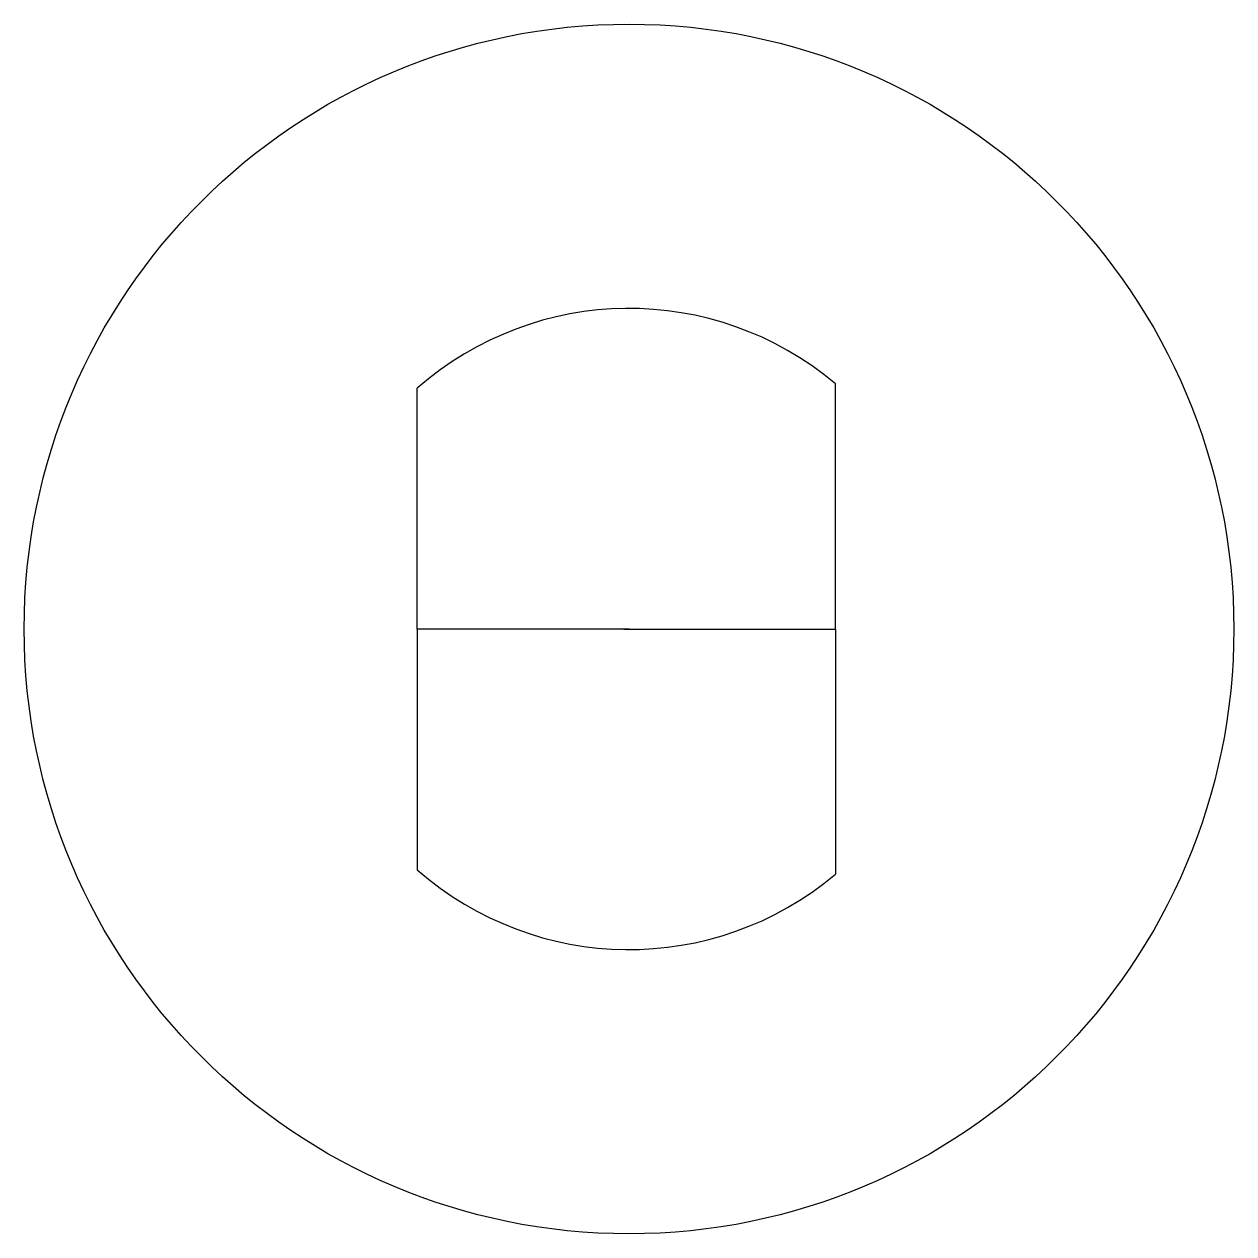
# Model space of a CAD drawing. Header units: millimetres. Extents: x -5 to 5, y -5 to 5.
import ezdxf

# ---------------------------------------------------------------- set-up
doc = ezdxf.new("R2010")
doc.units = ezdxf.units.MM
doc.header["$MEASUREMENT"] = 0
doc.layers.add('saw coupler v2_Sketch1', color=7, linetype='Continuous')

msp = doc.modelspace()

# ---------------------------------------------------------------- linework, layer by layer
at = {"layer": 'saw coupler v2_Sketch1'}
for p, q in [((1.707, 0), (1.707, 2.027)), ((-1.75, 0), (-1.75, 1.99)), ((0, 0), (-1.75, 0)), ((-1.75, 0), (-1.75, -1.99)), ((-0.043, 0), (1.707, 0)), ((1.707, 0), (1.707, -2.027))]:
    msp.add_line(p, q, dxfattribs=at)
msp.add_circle((0, 0), 5, dxfattribs=at)
for start, end in [(49.902, 131.3287), (228.6713, 310.098)]:
    msp.add_arc((0, 0), 2.65, start, end, dxfattribs=at)
msp.add_point((0, 0), dxfattribs=at)

doc.saveas('drawing.dxf')
